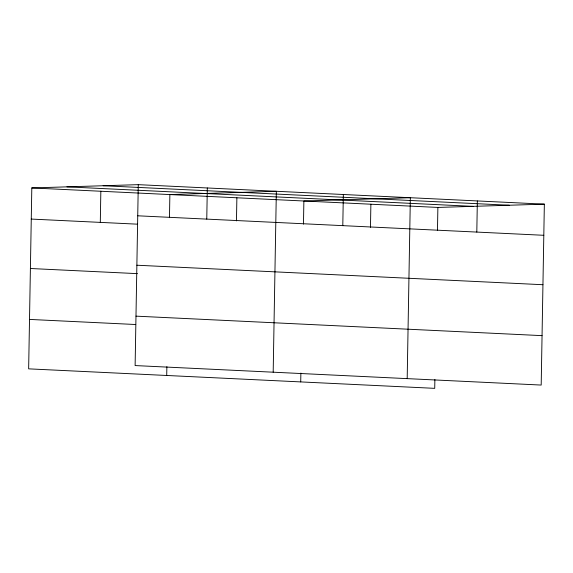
<?xml version="1.0" encoding="UTF-8"?>
<svg xmlns="http://www.w3.org/2000/svg" width="573" height="573" viewBox="0 0 573 573"><rect width="100%" height="100%" fill="white"/><g stroke="black" fill="none" stroke-linecap="round" stroke-linejoin="round"><path stroke-width="0.86" d="M138.279 184.656L135.121 365.567L541.191 385.063L544.35 204.153L138.279 184.656L31.809 187.937L28.65 368.847L434.721 388.344L434.878 379.519M100.296 222.388L100.841 191.253M166.714 375.473L166.872 366.648M169.472 217.697L169.873 194.562L276.344 191.289L273.185 372.199M206.767 219.115L207.311 187.973M236.47 220.913L236.878 197.785M300.718 381.905L300.875 373.08M303.475 224.129L303.876 201.001L410.347 197.721L407.188 378.631M342.797 225.647L343.342 194.505M370.473 227.345L370.881 204.217M437.478 230.568L437.879 207.433L544.35 204.153M476.808 232.079L477.345 200.937M103.14 185.738L509.218 205.234M66.941 186.855L473.019 206.352M31.809 187.937L437.879 207.433M137.735 215.799L543.806 235.295M31.264 219.072L137.47 224.172M136.868 265.22L542.946 284.717M30.405 268.501L137.491 273.643M135.98 316.146L542.058 335.642M29.51 319.419L135.715 324.519"/></g></svg>
